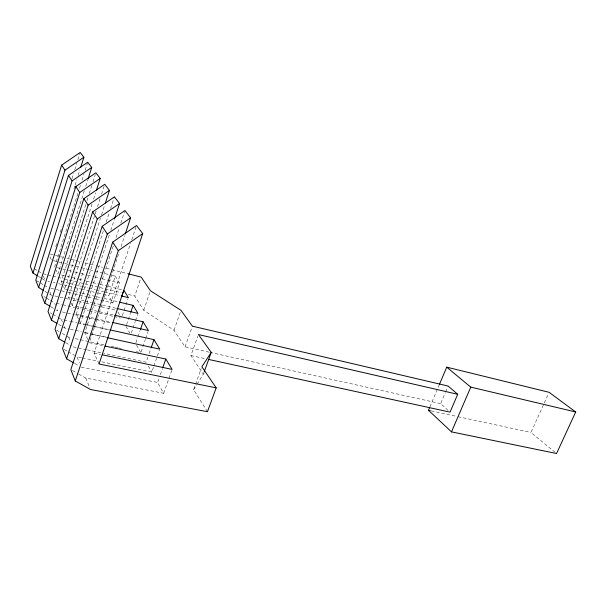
<?xml version="1.0" encoding="UTF-8"?>
<svg xmlns="http://www.w3.org/2000/svg" width="606" height="606" viewBox="0 0 606 606"><rect width="100%" height="100%" fill="white"/><g stroke="black" fill="none" stroke-linecap="round" stroke-linejoin="round"><path stroke-width="0.45" stroke-dasharray="3.03 2.27" d="M71.978 178.656L73.674 173.233M74.803 169.627L76.788 163.302M77.916 159.689L79.901 153.371M55.767 246.634L56.903 243.021M60.312 232.189L62.009 226.773M73.94 188.86L74.788 186.148M75.076 185.247L76.78 179.831M78.197 175.316L79.901 169.9M54.631 266.996L78.106 192.685M79.515 188.208L80.651 184.625M82.06 180.149L84.045 173.884M85.173 170.301L87.718 162.241M84.325 190.731L57.881 274.094L56.078 270.155M85.741 186.247L87.734 179.974M62.039 283.169L61.259 281.464L85.863 204.245M87.006 200.654L87.862 197.957M89.294 193.473L91.87 185.391M93.013 181.8L95.301 174.611M68.417 290.001L64.766 289.138L92.142 203.639M93.582 199.139L95.596 192.837M69.576 299.629L68.433 297.129L94.93 214.744M95.218 213.85L96.369 210.267M97.521 206.684L100.111 198.624M101.558 194.147L104.724 184.292M83.295 308.015L72.25 305.469L100.437 218.281M101.596 214.691L104.505 205.699M78.522 319.173L76.258 314.226L103.338 230.894M106.247 221.94L109.451 212.077M110.618 208.494L114.405 196.852M85.931 324.528L80.416 323.301L109.618 233.916M110.792 230.341L114.292 219.614M87.787 339.398L84.757 332.785L114.011 243.779M116.079 237.484L119.329 227.598M120.806 223.099L124.647 211.411M94.354 327.437L89.302 342.708L104.05 345.859M94.65 326.536L95.839 322.945M96.134 322.044L97.324 318.453M97.619 317.552L119.299 251.975M121.079 246.581L124.647 235.802M115.291 276.162L119.496 283.055L112.867 302.962L108.8 295.736L115.291 276.162L111.64 275.245M99.058 363.994L94.066 353.101L130.57 243.362M131.76 239.787L135.911 227.295M122.367 315.559L125.677 305.712M125.98 304.818L128.086 298.553M209.04 352.154L185.05 346.821L174.005 330.315L143.72 310.264L134.782 296.031L140.592 278.813M126.601 324.589L130.441 313.241M131.35 332.967L135.274 321.415M135.577 320.529L137.691 314.309M143.72 310.264L150.091 291.6M135.971 342.648L137.751 337.436M138.054 336.565L140.13 330.482M141.145 351.813L145.402 339.421M145.713 338.534L148.144 331.459M147.985 356.995L146.182 362.199L103.952 353.343M149.182 353.533L150.985 348.329M101.846 361.873L151.758 372.114L153.606 366.812M153.916 365.926L159.461 350.026M174.005 330.315L180.399 312.082M78.697 374.076L85.764 378.068L163.665 393.279L157.583 382.462L159.105 378.129M160.317 374.659L162.453 368.584M163.665 393.279L171.793 370.281M185.05 346.821L192.382 326.157M197.026 384.249L203.358 374.16L190.913 355.57L197.798 336.3M207.449 411.709L193.617 389.681L201.253 368.516M203.358 374.16L204.305 371.546M429.949 406.831L439.433 384.401M448.023 410.315L440.645 403.626L445.274 392.741M445.63 391.908L447.758 386.886M555.096 452.326L530.977 432.479L548.339 394.014M193.617 389.681L196.541 385.022M81.227 367.168L157.583 382.462M81.515 357.699L76.886 356.752L79.416 362.827M82.439 357.888L98.149 361.115M86.514 349.685L72.743 346.799L72.023 345.064M87.431 349.874L103.035 353.146M94.066 353.101L100.49 354.442M62.289 333.474L68.773 337.269L71.546 337.86M75.242 338.656L103.884 344.784M111.277 346.367L114.042 346.958M114.966 347.155L117.738 347.753M118.662 347.95L121.435 348.541M136.221 351.707L138.994 352.298M431.26 410.883L457.113 416.481M458.038 416.686L530.977 432.479M63.357 327.142L64.948 328.081L69.538 329.081M70.463 329.278L81.484 331.687M85.158 332.489L91.589 333.891M92.506 334.095L107.201 337.3M190.913 355.57L205.669 358.797M84.757 332.785L89.332 333.777M90.249 333.982L106.717 337.572M86.855 324.733L94.21 326.369M95.127 326.573L108.928 329.641M58.176 317.461L61.297 319.317L63.13 319.718M64.039 319.923L69.523 321.142M70.44 321.347L76.833 322.763M77.75 322.968L84.143 324.392M85.06 324.596L92.362 326.217M93.279 326.422L108.815 329.876M209.964 352.359L440.645 403.626M76.258 314.226L79.916 315.052M80.825 315.256L94.536 318.362M95.453 318.567L110.981 322.089M62.41 311.961L74.394 314.665M75.318 314.878L88.218 317.794M89.143 318.006L95.596 319.46M96.513 319.673L111.262 323.006M84.211 308.227L113.655 315.014M56.282 303.28L61.789 304.545M62.706 304.75L74.644 307.492M75.561 307.704L81.068 308.969M81.984 309.181L88.415 310.658M89.332 310.87L95.756 312.348M99.429 313.188L113.201 316.355M114.117 316.559L120.541 318.036M68.433 297.129L70.258 297.554M71.175 297.773L83.992 300.773M84.908 300.985L91.317 302.485M92.226 302.697L116.026 308.272M44.927 291.304L51.215 295.107L53.964 295.743M54.881 295.955L69.516 299.372M73.174 300.228L85.067 303M85.984 303.212L92.385 304.704M93.301 304.916L100.619 306.621M101.535 306.841L117.087 310.461M50.851 288.297L55.411 289.373M56.32 289.592L67.266 292.183M68.175 292.395L73.652 293.69M74.561 293.902L87.332 296.925M88.241 297.145L94.627 298.652M95.536 298.864L112.867 302.962M69.326 290.221L81.166 293.039M82.083 293.251L95.748 296.501M96.657 296.72L103.035 298.235M103.944 298.447L118.518 301.917M47.851 281.131L49.677 281.563M53.313 282.434L55.131 282.873M58.767 283.744L80.598 288.979M81.515 289.198L94.248 292.251M97.884 293.122L102.429 294.213M103.346 294.433L108.8 295.736M61.259 281.464L68.614 283.237M69.531 283.456L81.484 286.343M82.408 286.562L87.923 287.895M88.847 288.115L95.286 289.668M96.203 289.895L103.558 291.668M104.482 291.887L120.109 295.66M43.162 273.783L46.829 274.67M47.745 274.897L63.319 278.677M64.236 278.896L88.968 284.903M89.885 285.131L121.041 292.69M128.366 294.471L134.782 296.031M61.547 274.988L66.13 276.109M67.046 276.328L78.038 279.018M78.954 279.245L85.37 280.813M86.287 281.032L91.786 282.381M92.703 282.601L99.119 284.169M100.035 284.396L107.36 286.183M108.277 286.411L123.859 290.221M57.373 267.678L61.941 268.806M62.85 269.034L67.417 270.162M68.334 270.39L73.818 271.746M74.727 271.973L80.212 273.336M81.121 273.556L86.605 274.919M87.522 275.139L93.915 276.722M94.824 276.95L101.225 278.533M102.134 278.76L119.496 283.055M53.328 260.633L64.259 263.368M65.175 263.602L69.728 264.739M70.637 264.966L88.862 269.534M89.771 269.761L110.731 275.018M50.328 254.065L63.175 257.323M66.849 258.254L69.599 258.951M70.516 259.186L81.53 261.974M85.204 262.906L95.293 265.466M96.21 265.693L102.634 267.322M106.308 268.253L110.89 269.42M111.815 269.647L128.328 273.836M72.409 370.524L77.909 373.629M74.727 363.456L78.788 365.774M64.145 349.427L67.334 351.253M68.13 351.715L74.5 355.381M65.713 342.723L71.182 345.89M56.616 330.156L59.047 331.58M58.585 324.331L62.562 326.672M50.366 312.825L51.927 313.756M52.714 314.219L57.396 316.999M50.904 306.795L55.502 309.545M56.267 309.999L57.805 310.916L56.797 308.499M44.049 296.599L45.647 297.561M46.442 298.046L49.647 299.97M50.442 300.447L54.449 302.856L55.449 305.272M36.527 280.601L39.617 282.479M40.39 282.949L43.48 284.828M44.253 285.297L48.116 287.653M38.292 276.291L41.329 278.146M42.087 278.616L45.124 280.472L43.329 276.154M34.284 268.663L37.466 270.617M38.261 271.109L41.45 273.071M117.958 312.022L119.708 315.135M126.01 326.339L129.881 333.217M136.532 345.049L140.834 352.692M148.326 366.009L151.758 372.114M50.003 256.891L51.502 260.171M63.6 286.577L64.766 289.138M71.107 302.97L72.25 305.469M78.901 319.998L80.416 323.301M49.836 291.789L51.215 295.107M61.297 319.317L62.623 322.498M64.281 326.482L64.948 328.081M68.773 337.269L70.576 341.595M85.764 378.068L89.847 387.863"/><path stroke-width="0.91" d="M80.757 167.195L83.878 157.265L80.181 152.47L61.623 165.12L30.3 266.208L32.974 273.041L37.534 275.828M32.974 273.041L64.971 170.165L83.878 157.265M88.022 179.081L91.718 167.423L87.718 162.241L68.448 175.422L35.754 280.131L38.64 287.494L43.359 290.35M38.64 287.494L72.069 180.883L91.718 167.423M96.46 190.14L100.21 178.437L95.877 172.816L75.833 186.565L41.647 295.16L44.768 303.129L50.139 306.341M44.768 303.129L79.765 192.488L100.21 178.437M105.376 203.002L109.444 190.42L104.724 184.292L83.855 198.662L48.025 311.439L51.427 320.112L56.994 323.392M51.427 320.112L88.135 205.116L109.444 190.42M114.587 218.721L119.549 203.525L114.405 196.852L92.635 211.903L54.994 329.209L58.691 338.64L64.933 342.269M58.691 338.64L97.301 218.94L119.549 203.525M125.237 234.007L130.585 217.834L124.942 210.517L102.187 226.311L62.554 348.511L66.599 358.828L73.917 362.994M66.599 358.828L107.307 234.037L130.585 217.834M216.19 387.863L99.058 363.994L142.721 233.575L136.509 225.515L112.678 242.142L70.841 369.637L75.28 380.977L90.521 389.499L207.449 411.709L216.19 387.863L201.889 366.751L211.244 352.366L198.42 334.55L457.689 394.294L450.038 412.133L208.434 359.396M75.28 380.977L118.321 250.649L142.721 233.575M121.798 296.379L123.859 290.221L128.389 297.652L121.95 296.099M130.737 312.37L133.1 305.386L119.435 302.136M140.425 329.619L143.099 321.801L114.579 315.226M151.288 347.465L153.985 339.663L109.845 329.846M162.756 367.721L165.802 359.047L104.974 346.056M204.305 371.546L211.244 352.366M439.433 384.401L446.728 367.153L549.112 392.309L575.7 411.974L556.558 453.53L451.493 431.866L428.487 410.285L429.586 407.694M451.493 431.866L470.779 387.12L446.728 367.153M102.331 354.828L172.112 369.395L165.802 359.047M428.487 410.285L430.336 410.686M107.626 337.769L159.764 349.139L153.985 339.663M112.814 322.498L148.447 330.573L143.099 321.801M116.943 308.492L137.994 313.416L133.1 305.386M470.779 387.12L575.7 411.974M128.328 273.836L141.175 277.094L150.394 290.713L181.005 310.348L192.382 326.157L448.114 386.045L457.689 394.294M61.623 165.12L64.971 170.165M68.448 175.422L72.069 180.883M75.833 186.565L79.765 192.488M83.855 198.662L88.135 205.116M92.635 211.903L97.301 218.94M102.187 226.311L107.307 234.037M112.678 242.142L118.321 250.649"/></g></svg>
